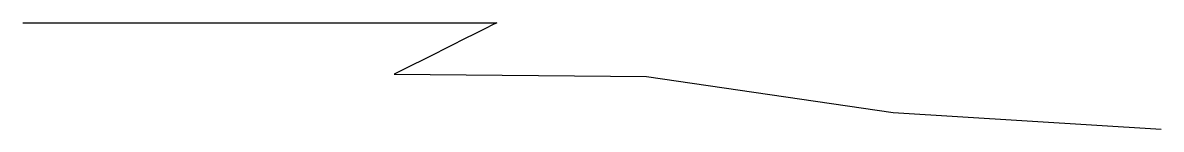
# Model space of a CAD drawing. Header units: metres. Extents: x -201 to 259, y 1589 to 1632.
import ezdxf

# ---------------------------------------------------------------- set-up
doc = ezdxf.new("R2010")
doc.units = ezdxf.units.M

msp = doc.modelspace()

# ---------------------------------------------------------------- linework, layer by layer
at = {"color": 5, "linetype": 'Continuous'}
msp.add_lwpolyline([(-200.83, 1632), (-9.48, 1632), (-11.47, 1631), (-13.46, 1630), (-19.43, 1627), (-21.42, 1626), (-36.23, 1618.56), (-46.83, 1613.26), (-50.83, 1611.26), (51, 1610.26), (150.58, 1595.78), (258.85, 1588.96)], dxfattribs=at)

doc.saveas('drawing.dxf')
